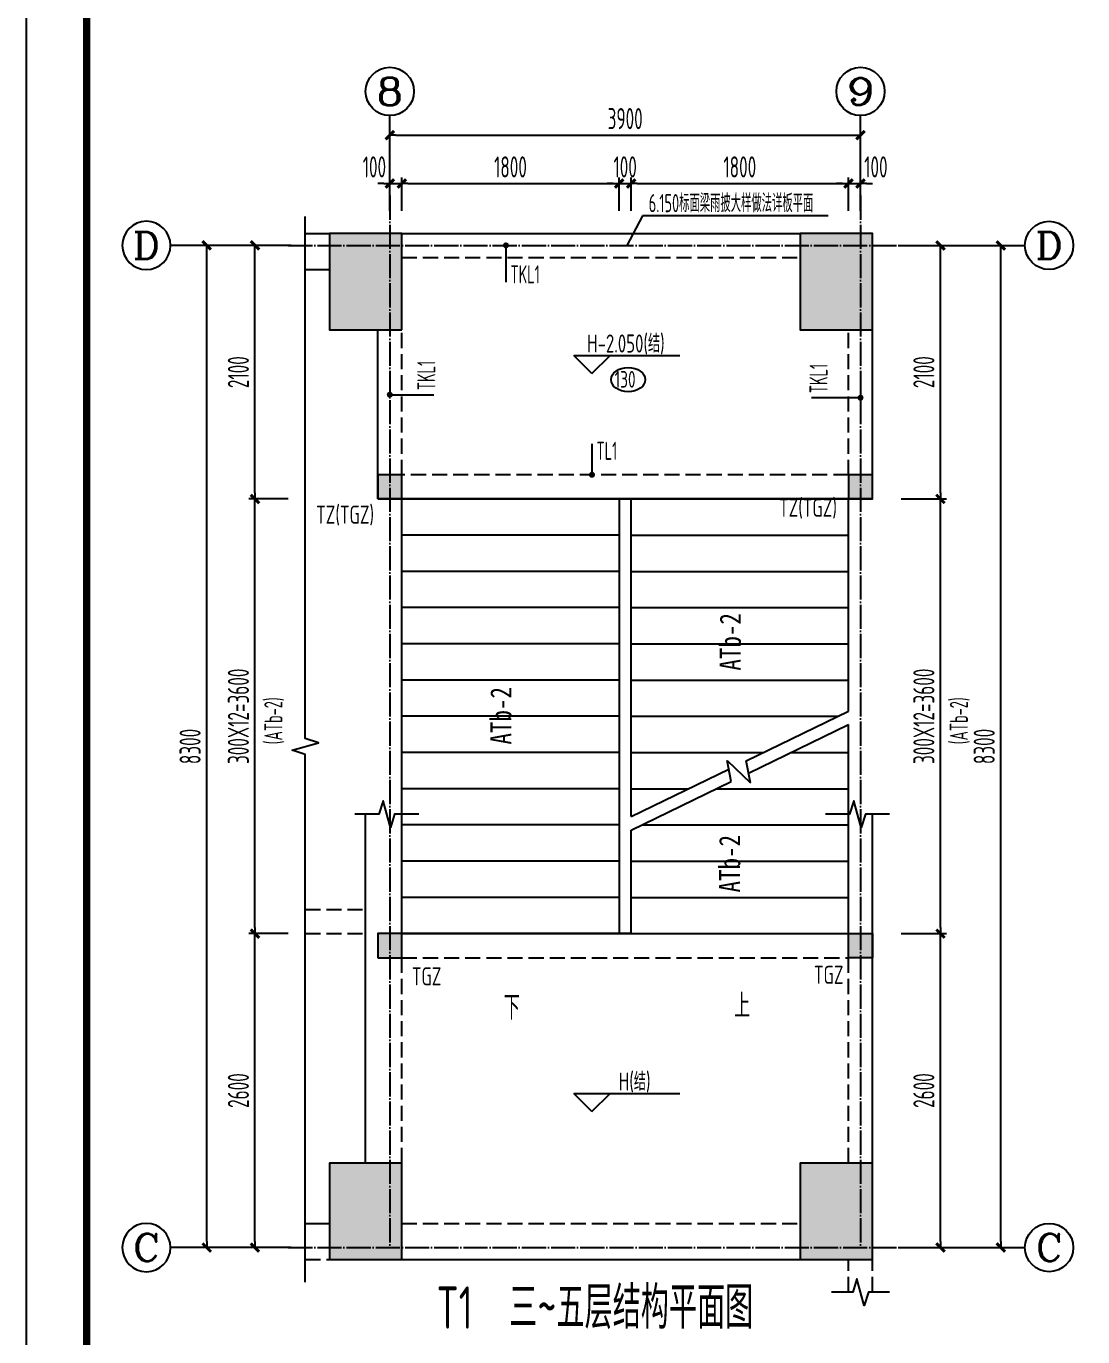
# Model space of a CAD drawing. Extents: x -441005 to 725361, y -182459 to 319313.
# Drawn here: x 437900 to 455408, y -97178 to -75469 of the extents above; entities that cross this region are included whole.
import ezdxf
from ezdxf.enums import TextEntityAlignment as Align

# ---------------------------------------------------------------- set-up
doc = ezdxf.new("R2010")
doc.units = 0
doc.header["$LTSCALE"] = 100
for name, pattern in [('CONTINOUS', [0]), ('DASHED', [0.75, 0.5, -0.25]), ('DOTE', [2.42, 2, -0.2, 0.02, -0.2]), ('HIDDEN', [7, 5, -2])]:
    doc.linetypes.add(name, pattern=pattern)
doc.layers.get('0').update_dxf_attribs({"linetype": 'CONTINUOUS'})
doc.layers.get('Defpoints').update_dxf_attribs({"linetype": 'CONTINUOUS'})
for name, color, linetype in [('AXIS', 3, 'CONTINUOUS'), ('AXIS_TEXT', 7, 'CONTINUOUS'), ('BEAM', 4, 'DASHED'), ('BEAM_CON', 4, 'CONTINUOUS'), ('B板筋标注', 7, 'CONTINUOUS'), ('COLU', 7, 'CONTINUOUS'), ('DIM', 3, 'CONTINUOUS'), ('DIM_SYMB', 3, 'CONTINUOUS'), ('DOTE', 8, 'DOTE'), ('D大样&索引', 7, 'CONTINUOUS'), ('GZ', 2, 'CONTINUOUS'), ('L梁图-主梁标注', 140, 'CONTINUOUS'), ('L梁图-次梁标注', 9, 'CONTINUOUS'), ('STAIR', 2, 'CONTINUOUS'), ('S说明&图名', 4, 'CONTINUOUS'), ('TEXT', 7, 'CONTINUOUS'), ('THIN', 7, 'CONTINUOUS'), ('图框', 7, 'CONTINUOUS')]:
    doc.layers.add(name, color=color, linetype=linetype)
doc.styles.add('_TCH_AXIS', font='COMPLEX', dxfattribs={"bigfont": 'GBCBIG'})
doc.styles.add('_TCH_DIM', font='tssdeng.shx', dxfattribs={"width": 0.7, "bigfont": '1.shx'})
doc.styles.add('COMPLEX', font='COMPLEX')
doc.styles.add('TSSD_Dimension', font='tssdeng.shx', dxfattribs={"width": 0.62, "bigfont": '1.shx'})
doc.styles.add('TSSD_Rein', font='Tssdeng.shx', dxfattribs={"width": 0.7, "bigfont": '1.shx'})
doc.styles.add('说明', font='romans.shx', dxfattribs={"width": 0.7, "bigfont": 'dxfs.shx'})
doc.styles.add('黑体', font='simhei_1.ttf', dxfattribs={"width": 0.7})
doc.dimstyles.new('TSSD_50_100', dxfattribs={"dimtxt": 350, "dimasz": 100, "dimexe": 100, "dimexo": 50, "dimgap": 100, "dimtad": 1, "dimdec": 0, "dimlfac": 0.5, "dimzin": 0, "dimdsep": 46, "dimtxsty": 'TSSD_Dimension', "dimblk": '_tsdbk', "dimcen": 0, "dimdle": 100, "dimclrt": 7, "dimadec": 0, "dimazin": 0, "dimtfac": 1, "dimtdec": 0, "dimtix": 1, "dimtmove": 2, "dimatfit": 3, "dimfxl": 0, "dimtolj": 1, "dimtzin": 0, "dimarcsym": 0})

# ---------------------------------------------------------------- blocks, each defined once
blk = doc.blocks.new('_AXISO')
blk.add_circle((0, 0), 0.5)
at = {"layer": 'AXIS_TEXT', "style": 'COMPLEX', "width": 1.041667}
blk.add_attdef('A', text='', height=0.56, dxfattribs=at).set_placement((-0.25, -0.28), (0.25, -0.28), align=Align.FIT)
blk = doc.blocks.new('_tsdbk')
blk.add_line((-1, 0), (0, 0))
at = {"const_width": 0.5}
blk.add_lwpolyline([(-0.7, -0.7), (0.7, 0.7)], dxfattribs=at)
blk = doc.blocks.new('*D1461')
at = {"layer": 'Defpoints', "color": 0}
for p in [(453050, -79100), (454050, -79100), (453050, -95700)]:
    blk.add_point(p, dxfattribs=at)
at = {"layer": 'DIM', "color": 0, "lineweight": -2}
for p, q in [((453100, -79100), (454150, -79100)), ((454050, -95600), (454050, -79200)), ((453100, -95700), (454150, -95700))]:
    blk.add_line(p, q, dxfattribs=at)
at = {"layer": 'DIM', "color": 0, "lineweight": -2, "xscale": 100, "yscale": 100, "zscale": 100}
for p, rotation in [((454050, -79100), 90), ((454050, -95700), 270)]:
    blk.add_blockref('_tsdbk', p, dxfattribs=dict(at, rotation=rotation))
at = {"layer": 'DIM', "color": 7, "insert": (453775, -87400), "char_height": 350, "attachment_point": 5, "rotation": 90, "style": 'TSSD_Dimension'}
blk.add_mtext('\\A1;8300', dxfattribs=at)
blk = doc.blocks.new('*D1462')
at = {"layer": 'Defpoints', "color": 0}
for p in [(452350, -79100), (453050, -79100), (452350, -83300)]:
    blk.add_point(p, dxfattribs=at)
at = {"layer": 'DIM', "color": 0, "lineweight": -2}
for p, q in [((452400, -79100), (453150, -79100)), ((453050, -83200), (453050, -79200)), ((452400, -83300), (453150, -83300))]:
    blk.add_line(p, q, dxfattribs=at)
at = {"layer": 'DIM', "color": 0, "lineweight": -2, "xscale": 100, "yscale": 100, "zscale": 100}
for p, rotation in [((453050, -79100), 90), ((453050, -83300), 270)]:
    blk.add_blockref('_tsdbk', p, dxfattribs=dict(at, rotation=rotation))
at = {"layer": 'DIM', "color": 7, "insert": (452775, -81200), "char_height": 350, "attachment_point": 5, "rotation": 90, "style": 'TSSD_Dimension'}
blk.add_mtext('\\A1;2100', dxfattribs=at)
blk = doc.blocks.new('*D1463')
at = {"layer": 'Defpoints', "color": 0}
for p in [(440891, -79100), (442291, -79100), (442291, -95700)]:
    blk.add_point(p, dxfattribs=at)
at = {"layer": 'DIM', "color": 0, "lineweight": -2}
for p, q in [((442241, -79100), (440791, -79100)), ((440891, -95600), (440891, -79200)), ((442241, -95700), (440791, -95700))]:
    blk.add_line(p, q, dxfattribs=at)
at = {"layer": 'DIM', "color": 0, "lineweight": -2, "xscale": 100, "yscale": 100, "zscale": 100}
for p, rotation in [((440891, -79100), 90), ((440891, -95700), 270)]:
    blk.add_blockref('_tsdbk', p, dxfattribs=dict(at, rotation=rotation))
at = {"layer": 'DIM', "color": 7, "insert": (440616, -87400), "char_height": 350, "attachment_point": 5, "rotation": 90, "style": 'TSSD_Dimension'}
blk.add_mtext('\\A1;8300', dxfattribs=at)
blk = doc.blocks.new('*D1464')
at = {"layer": 'Defpoints', "color": 0}
for p in [(451725, -77275), (443925, -78275), (451725, -78275)]:
    blk.add_point(p, dxfattribs=at)
at = {"layer": 'DIM', "color": 0, "lineweight": -2}
for p, q in [((443925, -78225), (443925, -77175)), ((444025, -77275), (451625, -77275)), ((451725, -78225), (451725, -77175))]:
    blk.add_line(p, q, dxfattribs=at)
at = {"layer": 'DIM', "color": 0, "lineweight": -2, "xscale": 100, "yscale": 100, "zscale": 100, "rotation": 180}
blk.add_blockref('_tsdbk', (443925, -77275), dxfattribs=at)
at = {"layer": 'DIM', "color": 0, "lineweight": -2, "xscale": 100, "yscale": 100, "zscale": 100}
blk.add_blockref('_tsdbk', (451725, -77275), dxfattribs=at)
at = {"layer": 'DIM', "color": 7, "insert": (447825, -77000), "char_height": 350, "attachment_point": 5, "style": 'TSSD_Dimension'}
blk.add_mtext('\\A1;3900', dxfattribs=at)
blk = doc.blocks.new('*D1465')
at = {"layer": 'Defpoints', "color": 0}
for p in [(444125, -78075), (443925, -78575), (444125, -78575)]:
    blk.add_point(p, dxfattribs=at)
at = {"layer": 'DIM', "color": 0, "lineweight": -2}
for p, q in [((443825, -78075), (443725, -78075)), ((443925, -78525), (443925, -77975)), ((443925, -78075), (444125, -78075)), ((444125, -78525), (444125, -77975)), ((444225, -78075), (444325, -78075))]:
    blk.add_line(p, q, dxfattribs=at)
at = {"layer": 'DIM', "color": 0, "lineweight": -2, "xscale": 100, "yscale": 100, "zscale": 100}
blk.add_blockref('_tsdbk', (443925, -78075), dxfattribs=at)
at = {"layer": 'DIM', "color": 0, "lineweight": -2, "xscale": 100, "yscale": 100, "zscale": 100, "rotation": 180}
blk.add_blockref('_tsdbk', (444125, -78075), dxfattribs=at)
at = {"layer": 'DIM', "color": 7, "insert": (443670, -77800), "char_height": 350, "attachment_point": 5, "style": 'TSSD_Dimension'}
blk.add_mtext('\\A1;100', dxfattribs=at)
blk = doc.blocks.new('*D1466')
at = {"layer": 'Defpoints', "color": 0}
for p in [(451725, -78075), (451525, -78575), (451725, -78575)]:
    blk.add_point(p, dxfattribs=at)
at = {"layer": 'DIM', "color": 0, "lineweight": -2}
for p, q in [((451425, -78075), (451325, -78075)), ((451525, -78525), (451525, -77975)), ((451525, -78075), (451725, -78075)), ((451725, -78525), (451725, -77975)), ((451825, -78075), (451925, -78075))]:
    blk.add_line(p, q, dxfattribs=at)
at = {"layer": 'DIM', "color": 0, "lineweight": -2, "xscale": 100, "yscale": 100, "zscale": 100}
blk.add_blockref('_tsdbk', (451525, -78075), dxfattribs=at)
at = {"layer": 'DIM', "color": 0, "lineweight": -2, "xscale": 100, "yscale": 100, "zscale": 100, "rotation": 180}
blk.add_blockref('_tsdbk', (451725, -78075), dxfattribs=at)
at = {"layer": 'DIM', "color": 7, "insert": (451980, -77800), "char_height": 350, "attachment_point": 5, "style": 'TSSD_Dimension'}
blk.add_mtext('\\A1;100', dxfattribs=at)
blk = doc.blocks.new('*D1444')
at = {"layer": 'Defpoints', "color": 0}
for p in [(447925, -78075), (447725, -78575), (447925, -78575)]:
    blk.add_point(p, dxfattribs=at)
at = {"layer": 'DIM', "color": 0, "lineweight": -2}
for p, q in [((447625, -78075), (447525, -78075)), ((447725, -78525), (447725, -77975)), ((447725, -78075), (447925, -78075)), ((447925, -78525), (447925, -77975)), ((448025, -78075), (448125, -78075))]:
    blk.add_line(p, q, dxfattribs=at)
at = {"layer": 'DIM', "color": 0, "lineweight": -2, "xscale": 100, "yscale": 100, "zscale": 100}
blk.add_blockref('_tsdbk', (447725, -78075), dxfattribs=at)
at = {"layer": 'DIM', "color": 0, "lineweight": -2, "xscale": 100, "yscale": 100, "zscale": 100, "rotation": 180}
blk.add_blockref('_tsdbk', (447925, -78075), dxfattribs=at)
at = {"layer": 'DIM', "color": 7, "insert": (447825, -77800), "char_height": 350, "attachment_point": 5, "style": 'TSSD_Dimension'}
blk.add_mtext('\\A1;100', dxfattribs=at)
blk = doc.blocks.new('*D1445')
at = {"layer": 'Defpoints', "color": 0}
for p in [(451525, -78075), (447925, -78575), (451525, -78575)]:
    blk.add_point(p, dxfattribs=at)
at = {"layer": 'DIM', "color": 0, "lineweight": -2}
for p, q in [((447925, -78525), (447925, -77975)), ((448025, -78075), (451425, -78075)), ((451525, -78525), (451525, -77975))]:
    blk.add_line(p, q, dxfattribs=at)
at = {"layer": 'DIM', "color": 0, "lineweight": -2, "xscale": 100, "yscale": 100, "zscale": 100, "rotation": 180}
blk.add_blockref('_tsdbk', (447925, -78075), dxfattribs=at)
at = {"layer": 'DIM', "color": 0, "lineweight": -2, "xscale": 100, "yscale": 100, "zscale": 100}
blk.add_blockref('_tsdbk', (451525, -78075), dxfattribs=at)
at = {"layer": 'DIM', "color": 7, "insert": (449725, -77800), "char_height": 350, "attachment_point": 5, "style": 'TSSD_Dimension'}
blk.add_mtext('\\A1;1800', dxfattribs=at)
blk = doc.blocks.new('*D1446')
at = {"layer": 'Defpoints', "color": 0}
for p in [(447725, -78075), (444125, -78575), (447725, -78575)]:
    blk.add_point(p, dxfattribs=at)
at = {"layer": 'DIM', "color": 0, "lineweight": -2}
for p, q in [((444125, -78525), (444125, -77975)), ((444225, -78075), (447625, -78075)), ((447725, -78525), (447725, -77975))]:
    blk.add_line(p, q, dxfattribs=at)
at = {"layer": 'DIM', "color": 0, "lineweight": -2, "xscale": 100, "yscale": 100, "zscale": 100, "rotation": 180}
blk.add_blockref('_tsdbk', (444125, -78075), dxfattribs=at)
at = {"layer": 'DIM', "color": 0, "lineweight": -2, "xscale": 100, "yscale": 100, "zscale": 100}
blk.add_blockref('_tsdbk', (447725, -78075), dxfattribs=at)
at = {"layer": 'DIM', "color": 7, "insert": (445925, -77800), "char_height": 350, "attachment_point": 5, "style": 'TSSD_Dimension'}
blk.add_mtext('\\A1;1800', dxfattribs=at)
blk = doc.blocks.new('*D1487')
at = {"layer": 'Defpoints', "color": 0}
for p in [(441691, -90500), (442291, -90500), (442291, -95700)]:
    blk.add_point(p, dxfattribs=at)
at = {"layer": 'DIM', "color": 0, "lineweight": -2}
for p, q in [((442241, -90500), (441591, -90500)), ((441691, -95600), (441691, -90600)), ((442241, -95700), (441591, -95700))]:
    blk.add_line(p, q, dxfattribs=at)
at = {"layer": 'DIM', "color": 0, "lineweight": -2, "xscale": 100, "yscale": 100, "zscale": 100}
for p, rotation in [((441691, -90500), 90), ((441691, -95700), 270)]:
    blk.add_blockref('_tsdbk', p, dxfattribs=dict(at, rotation=rotation))
at = {"layer": 'DIM', "color": 7, "insert": (441416, -93100), "char_height": 350, "attachment_point": 5, "rotation": 90, "style": 'TSSD_Dimension'}
blk.add_mtext('\\A1;2600', dxfattribs=at)
blk = doc.blocks.new('*D1488')
at = {"layer": 'Defpoints', "color": 0}
for p in [(441691, -83300), (442291, -83300), (442291, -90500)]:
    blk.add_point(p, dxfattribs=at)
at = {"layer": 'DIM', "color": 0, "lineweight": -2}
for p, q in [((442241, -83300), (441591, -83300)), ((441691, -90400), (441691, -83400)), ((442241, -90500), (441591, -90500))]:
    blk.add_line(p, q, dxfattribs=at)
at = {"layer": 'DIM', "color": 0, "lineweight": -2, "xscale": 100, "yscale": 100, "zscale": 100}
for p, rotation in [((441691, -83300), 90), ((441691, -90500), 270)]:
    blk.add_blockref('_tsdbk', p, dxfattribs=dict(at, rotation=rotation))
at = {"layer": 'DIM', "color": 7, "insert": (441416, -86900), "char_height": 350, "attachment_point": 5, "rotation": 90, "style": 'TSSD_Dimension'}
blk.add_mtext('\\A1;300X12=3600', dxfattribs=at)
blk = doc.blocks.new('*D1489')
at = {"layer": 'Defpoints', "color": 0}
for p in [(441691, -79100), (442291, -79100), (442291, -83300)]:
    blk.add_point(p, dxfattribs=at)
at = {"layer": 'DIM', "color": 0, "lineweight": -2}
for p, q in [((442241, -79100), (441591, -79100)), ((441691, -83200), (441691, -79200)), ((442241, -83300), (441591, -83300))]:
    blk.add_line(p, q, dxfattribs=at)
at = {"layer": 'DIM', "color": 0, "lineweight": -2, "xscale": 100, "yscale": 100, "zscale": 100}
for p, rotation in [((441691, -79100), 90), ((441691, -83300), 270)]:
    blk.add_blockref('_tsdbk', p, dxfattribs=dict(at, rotation=rotation))
at = {"layer": 'DIM', "color": 7, "insert": (441416, -81200), "char_height": 350, "attachment_point": 5, "rotation": 90, "style": 'TSSD_Dimension'}
blk.add_mtext('\\A1;2100', dxfattribs=at)
blk = doc.blocks.new('*D1490')
at = {"layer": 'Defpoints', "color": 0}
for p in [(452350, -83300), (453050, -83300), (452350, -90500)]:
    blk.add_point(p, dxfattribs=at)
at = {"layer": 'DIM', "color": 0, "lineweight": -2}
for p, q in [((452400, -83300), (453150, -83300)), ((453050, -90400), (453050, -83400)), ((452400, -90500), (453150, -90500))]:
    blk.add_line(p, q, dxfattribs=at)
at = {"layer": 'DIM', "color": 0, "lineweight": -2, "xscale": 100, "yscale": 100, "zscale": 100}
for p, rotation in [((453050, -83300), 90), ((453050, -90500), 270)]:
    blk.add_blockref('_tsdbk', p, dxfattribs=dict(at, rotation=rotation))
at = {"layer": 'DIM', "color": 7, "insert": (452775, -86900), "char_height": 350, "attachment_point": 5, "rotation": 90, "style": 'TSSD_Dimension'}
blk.add_mtext('\\A1;300X12=3600', dxfattribs=at)
blk = doc.blocks.new('*D1491')
at = {"layer": 'Defpoints', "color": 0}
for p in [(452350, -90500), (453050, -90500), (452350, -95700)]:
    blk.add_point(p, dxfattribs=at)
at = {"layer": 'DIM', "color": 0, "lineweight": -2}
for p, q in [((452400, -90500), (453150, -90500)), ((453050, -95600), (453050, -90600)), ((452400, -95700), (453150, -95700))]:
    blk.add_line(p, q, dxfattribs=at)
at = {"layer": 'DIM', "color": 0, "lineweight": -2, "xscale": 100, "yscale": 100, "zscale": 100}
for p, rotation in [((453050, -90500), 90), ((453050, -95700), 270)]:
    blk.add_blockref('_tsdbk', p, dxfattribs=dict(at, rotation=rotation))
at = {"layer": 'DIM', "color": 7, "insert": (452775, -93100), "char_height": 350, "attachment_point": 5, "rotation": 90, "style": 'TSSD_Dimension'}
blk.add_mtext('\\A1;2600', dxfattribs=at)
blk = doc.blocks.new('layisuixin-point')
blk.add_lwpolyline([(-0.25, 0, 0.5, 0.5, 1), (0.25, 0, 0.5, 0.5, 1)], format="xyseb", close=True)
blk = doc.blocks.new('A2+1_2')
at = {"layer": '图框'}
blk.add_lwpolyline([(0, 0), (89100, 0), (89100, 42000), (0, 42000)], close=True, dxfattribs=at)
at = {"layer": '图框', "const_width": 120}
blk.add_lwpolyline([(2500, 1000), (88100, 1000), (88100, 41000), (2500, 41000)], close=True, dxfattribs=at)

msp = doc.modelspace()

# ---------------------------------------------------------------- hatches: boundary and pattern name
at = {"layer": 'COLU'}
for points in [[(444125, -80500), (444125, -78900), (442925, -78900), (442925, -80500)], [(451925, -80500), (451925, -78900), (450725, -78900), (450725, -80500)], [(444125, -95900), (444125, -94300), (442925, -94300), (442925, -95900)], [(451925, -95900), (451925, -94300), (450725, -94300), (450725, -95900)]]:
    msp.add_hatch(color=251, dxfattribs=at).paths.add_polyline_path(points)
at = {"layer": 'GZ'}
for points in [[(443725, -83300), (444125, -83300), (444125, -82900), (443725, -82900)], [(451525, -83300), (451925, -83300), (451925, -82900), (451525, -82900)], [(443725, -90900), (444125, -90900), (444125, -90500), (443725, -90500)], [(451925, -90900), (451525, -90900), (451525, -90500), (451925, -90500)]]:
    msp.add_hatch(color=252, dxfattribs=at).paths.add_polyline_path(points)

# ---------------------------------------------------------------- linework, layer by layer
at = {"layer": 'AXIS'}
for p, q in [((443925, -78275), (443925, -76950)), ((451725, -78275), (451725, -76950)), ((442291.5, -79100), (440291.5, -79100)), ((452350, -79100), (454450, -79100)), ((442291.5, -95700), (440291.5, -95700)), ((452350, -95700), (454450, -95700))]:
    msp.add_line(p, q, dxfattribs=at)
at = {"layer": 'BEAM', "linetype": 'HIDDEN', "ltscale": 0.5}
for p, q in [((444125, -79300), (450725, -79300)), ((444125, -82900), (444125, -80500)), ((451525, -82900), (451525, -80500)), ((451525, -82900), (444125, -82900)), ((444125, -90500), (444125, -88520.6)), ((451525, -90500), (451525, -88520.6)), ((442525, -90100), (443525, -90100)), ((442525, -90500), (443525, -90500)), ((444125, -90900), (451525, -90900)), ((444125, -94300), (444125, -90900)), ((451525, -94300), (451525, -90900)), ((444125, -95300), (450725, -95300)), ((442525, -95900), (442925, -95900)), ((451525, -96437.5), (451525, -95900)), ((451925, -96437.5), (451925, -95900))]:
    msp.add_line(p, q, dxfattribs=at)
at = {"layer": 'BEAM_CON'}
for p, q in [((442525, -78900), (442925, -78900)), ((444125, -78900), (450725, -78900)), ((442525, -79500), (442925, -79500)), ((443725, -83300), (443725, -80500)), ((451925, -83300), (451925, -80500)), ((451925, -83300), (443725, -83300)), ((443525, -94300), (443525, -88520.6)), ((451925, -94300), (451925, -88520.6)), ((444125, -90500), (451525, -90500)), ((442525, -95300), (442925, -95300)), ((444125, -95900), (450725, -95900))]:
    msp.add_line(p, q, dxfattribs=at)
at = {"layer": 'B板筋标注', "color": 2, "linetype": 'CONTINOUS', "ltscale": 5}
msp.add_ellipse((447875, -81322.7), major_axis=(-283.5, 0), ratio=0.7083334, dxfattribs=at)
at = {"layer": 'COLU'}
for points in [[(444125, -80500), (444125, -78900), (442925, -78900), (442925, -80500)], [(451925, -80500), (451925, -78900), (450725, -78900), (450725, -80500)], [(444125, -95900), (444125, -94300), (442925, -94300), (442925, -95900)], [(451925, -95900), (451925, -94300), (450725, -94300), (450725, -95900)]]:
    msp.add_lwpolyline(points, close=True, dxfattribs=at)
at = {"layer": 'DIM'}
msp.add_lwpolyline([(449790, -91300, 0, 0, 0), (449790, -88475.6, 80, 0, 0), (449790, -88175.6, 0, 0, 0)], format="xyseb", dxfattribs=at)
at = {"layer": 'DIM_SYMB'}
msp.add_lwpolyline([(446000, -91300, 0, 0, 0), (446000, -81700, 0, 0, 0), (449800, -81700, 0, 0, 0), (449800, -87000, 80, 0, 0), (449800, -87300, 0, 0, 0)], format="xyseb", dxfattribs=at)
at = {"layer": 'DOTE', "ltscale": 2}
for p, q in [((443925, -78275), (443925, -95700)), ((451725, -78275), (451725, -95700)), ((442241.5, -79100), (452350, -79100)), ((442241.5, -95700), (452325, -95700))]:
    msp.add_line(p, q, dxfattribs=at)
at = {"layer": 'D大样&索引'}
for p, q in [((448110.8, -78612.5), (447850, -79100)), ((451187.5, -78612.5), (448110.8, -78612.5))]:
    msp.add_line(p, q, dxfattribs=at)
at = {"layer": 'GZ', "color": 2}
for points in [[(443725, -83300), (444125, -83300), (444125, -82900), (443725, -82900)], [(451525, -83300), (451925, -83300), (451925, -82900), (451525, -82900)], [(443725, -90900), (444125, -90900), (444125, -90500), (443725, -90500)], [(451925, -90900), (451525, -90900), (451525, -90500), (451925, -90500)]]:
    msp.add_lwpolyline(points, close=True, dxfattribs=at)
at = {"layer": 'L梁图-次梁标注'}
for p, q in [((445850, -79100), (445850, -79706.4)), ((443925, -81572.7), (444656.4, -81572.7)), ((451725, -81622.7), (450914.1, -81622.7)), ((447275, -82386.8), (447275, -82900))]:
    msp.add_line(p, q, dxfattribs=at)
at = {"layer": 'STAIR'}
for p, q in [((444125, -83300), (447725, -83300)), ((444125, -90500), (444125, -83300)), ((447625, -83300), (444225, -83300)), ((447725, -83300), (447725, -90500)), ((447925, -83300), (447725, -83300)), ((447725, -83300), (447725, -90500)), ((447725, -83300), (447925, -83300)), ((447925, -88562.1), (447925, -83300)), ((447925, -88562.1), (447925, -83300)), ((447925, -83300), (451525, -83300)), ((448025, -83300), (451425, -83300)), ((451525, -86815.6), (451525, -83300)), ((447725, -83900), (444125, -83900)), ((447925, -83900), (451525, -83900)), ((447725, -84500), (444125, -84500)), ((447925, -84500), (451525, -84500)), ((447725, -85100), (444125, -85100)), ((447925, -85100), (451525, -85100)), ((447725, -85700), (444125, -85700)), ((447925, -85700), (451525, -85700)), ((447725, -86300), (444125, -86300)), ((447925, -86300), (451525, -86300)), ((449831.2, -87637.3), (451525, -86815.6)), ((447725, -86900), (444125, -86900)), ((447925, -86900), (451351.1, -86900)), ((449870.3, -87840.7), (451525, -87037.9)), ((451525, -90500), (451525, -87037.9)), ((447725, -87500), (444125, -87500)), ((447925, -87500), (450114.3, -87500)), ((449582.9, -87980.1), (449515.5, -87629.6)), ((449515.5, -87629.6), (449901.7, -88004.1)), ((449901.7, -88004.1), (449831.2, -87637.3)), ((450572.5, -87500), (451525, -87500)), ((447925, -88562.1), (449543.8, -87776.8)), ((447725, -88100), (444125, -88100)), ((447925, -88784.4), (449582.9, -87980.1)), ((447925, -88100), (448877.5, -88100)), ((449335.7, -88100), (451525, -88100)), ((447725, -88700), (444125, -88700)), ((447925, -90500), (447925, -88784.4)), ((447925, -90500), (447925, -88784.4)), ((448098.9, -88700), (451525, -88700)), ((447725, -89300), (444125, -89300)), ((447925, -89300), (451525, -89300)), ((447725, -89900), (444125, -89900)), ((447925, -89900), (451525, -89900)), ((447725, -90500), (444125, -90500)), ((447725, -90500), (447925, -90500)), ((447925, -90500), (447725, -90500)), ((447925, -90500), (451525, -90500))]:
    msp.add_line(p, q, dxfattribs=at)
at = {"layer": 'TEXT', "color": 3}
for p, q in [((447275, -81222.7), (446975, -80922.7)), ((446975, -80922.7), (448732.8, -80922.7)), ((447275, -81222.7), (447575, -80922.7)), ((447275, -93447.7), (446975, -93147.7)), ((446975, -93147.7), (448732.8, -93147.7)), ((447275, -93447.7), (447575, -93147.7))]:
    msp.add_line(p, q, dxfattribs=at)
at = {"layer": 'THIN'}
for points in [[(442525, -96275), (442525, -87530), (442305, -87460), (442745, -87340), (442525, -87270), (442525, -78620)], [(444405, -88520.6), (444005, -88520.6), (443935, -88740.6), (443815, -88300.6), (443745, -88520.6), (443345, -88520.6)], [(452205, -88520.6), (451805, -88520.6), (451735, -88740.6), (451615, -88300.6), (451545, -88520.6), (451145, -88520.6)], [(452205, -96437.5), (451855, -96437.5), (451785, -96657.5), (451665, -96217.5), (451595, -96437.5), (451245, -96437.5)]]:
    msp.add_lwpolyline(points, dxfattribs=at)

# ---------------------------------------------------------------- block references
at = {"rotation": 270}
msp.add_blockref('A2+1_2', (437900, -44850), dxfattribs=at)
at = {"layer": 'AXIS'}
ref = msp.add_blockref('_AXISO', (443925, -76550), dxfattribs=dict(at, xscale=800, yscale=800, zscale=800))
ref.add_attrib('A', '8', dxfattribs={"layer": 'AXIS_TEXT', "height": 452.5, "style": '_TCH_AXIS', "width": 1.5}).set_placement((443698.7, -76776.3), (444151.3, -76776.3), align=Align.FIT)
ref = msp.add_blockref('_AXISO', (451725, -76550), dxfattribs=dict(at, xscale=800, yscale=800, zscale=800))
ref.add_attrib('A', '9', dxfattribs={"layer": 'AXIS_TEXT', "height": 452.5, "style": '_TCH_AXIS', "width": 1.5}).set_placement((451498.7, -76776.3), (451951.3, -76776.3), align=Align.FIT)
ref = msp.add_blockref('_AXISO', (439891.5, -79100), dxfattribs=dict(at, xscale=-800, yscale=800, zscale=800))
ref.add_attrib('A', 'D', dxfattribs={"layer": 'AXIS_TEXT', "height": 452.5, "style": '_TCH_AXIS', "width": 1.235294}).set_placement((439665.2, -79326.3), (440117.7, -79326.3), align=Align.FIT)
ref = msp.add_blockref('_AXISO', (454850, -79100), dxfattribs=dict(at, xscale=800, yscale=800, zscale=800))
ref.add_attrib('A', 'D', dxfattribs={"layer": 'AXIS_TEXT', "height": 452.5, "style": '_TCH_AXIS', "width": 1.235294}).set_placement((454623.7, -79326.3), (455076.3, -79326.3), align=Align.FIT)
ref = msp.add_blockref('_AXISO', (439891.5, -95700), dxfattribs=dict(at, xscale=-800, yscale=800, zscale=800))
ref.add_attrib('A', 'C', dxfattribs={"layer": 'AXIS_TEXT', "height": 452.5, "style": '_TCH_AXIS', "width": 1.4}).set_placement((439665.2, -95926.3), (440117.7, -95926.3), align=Align.FIT)
ref = msp.add_blockref('_AXISO', (454850, -95700), dxfattribs=dict(at, xscale=800, yscale=800, zscale=800))
ref.add_attrib('A', 'C', dxfattribs={"layer": 'AXIS_TEXT', "height": 452.5, "style": '_TCH_AXIS', "width": 1.4}).set_placement((454623.7, -95926.3), (455076.3, -95926.3), align=Align.FIT)
at = {"layer": 'L梁图-次梁标注', "xscale": 99, "yscale": 99, "zscale": 99, "rotation": 270}
msp.add_blockref('layisuixin-point', (445850, -79100), dxfattribs=at)
at = {"layer": 'L梁图-次梁标注', "xscale": 99, "yscale": 99, "zscale": 99}
for p in [(443925, -81572.7), (451725, -81622.7), (447275, -82900)]:
    msp.add_blockref('layisuixin-point', p, dxfattribs=at)

# ---------------------------------------------------------------- texts
at = {"layer": 'B板筋标注', "color": 2, "linetype": 'CONTINOUS', "ltscale": 5, "style": 'TSSD_Rein', "width": 0.7}
msp.add_text('130', height=275, dxfattribs=at).set_placement((447651, -81455.7))
at = {"layer": 'DIM', "color": 6, "style": 'TSSD_Rein', "width": 0.6}
for p in [(442145.7, -87364.3), (453504.3, -87364.3)]:
    msp.add_text('(ATb-2)', height=300, rotation=90.00039, dxfattribs=at).set_placement(p)
at = {"layer": 'DIM', "style": '说明', "width": 0.7}
for s, p in [('下', (445814, -91924.1)), ('上', (449630.2, -91894.4))]:
    msp.add_text(s, height=400, dxfattribs=at).set_placement(p)
at = {"layer": 'D大样&索引', "style": 'TSSD_Rein', "width": 0.6}
msp.add_text('6.150标面梁雨披大样做法详板平面', height=300, dxfattribs=at).set_placement((448216.2, -78549.7))
at = {"layer": 'GZ', "style": '_TCH_DIM', "width": 0.705882}
msp.add_text('TZ(TGZ)', height=300, dxfattribs=at).set_placement((450854.7, -83685.4), align=Align.BOTTOM_CENTER)
at = {"layer": 'GZ', "color": 2, "style": '_TCH_DIM', "width": 0.705882}
for s, p in [('TZ(TGZ)', (442704.3, -83710.4)), ('TGZ', (444290.4, -91357.1)), ('TGZ', (450953, -91332.1))]:
    msp.add_text(s, height=300, dxfattribs=at).set_placement(p)
at = {"layer": 'L梁图-主梁标注', "color": 140, "style": '黑体', "width": 0.8}
for p in [(449740.6, -86142.8), (445940.6, -87367.8), (449730.6, -89817.8)]:
    msp.add_text('ATb-2', height=350, rotation=90.00039, dxfattribs=at).set_placement(p)
at = {"layer": 'L梁图-次梁标注', "style": 'TSSD_Rein', "width": 0.6}
for s, p in [('TKL1', (445925, -79729.5)), ('TL1', (447350, -82652.2))]:
    msp.add_text(s, height=300, dxfattribs=at).set_placement(p)
for p in [(444679.5, -81497.7), (451179.5, -81547.7)]:
    msp.add_text('TKL1', height=300, rotation=90, dxfattribs=at).set_placement(p)
at = {"layer": 'S说明&图名', "color": 7, "linetype": 'Continuous', "style": 'TSSD_Rein', "width": 0.7}
for s, p in [('T1', (445000, -97043.7)), ('三~五层结构平面图', (447925, -97043.7))]:
    msp.add_text(s, height=700, dxfattribs=at).set_placement(p, align=Align.CENTER)
at = {"layer": 'TEXT', "style": '_TCH_DIM', "width": 0.705882}
for s, p in [('H-2.050(结)', (447193.9, -80874.8)), ('H(结)', (447718.9, -93099.8))]:
    msp.add_text(s, height=300, dxfattribs=at).set_placement(p)

# ---------------------------------------------------------------- dimensions: what is measured, and where the dimension line sits
at = {"layer": 'DIM'}
for p1, p2, distance, picture, middle in [((443925, -78275), (451725, -78275), 1000, '*D1464', (447825, -77000)), ((444125, -78575), (447725, -78575), 500, '*D1446', (445925, -77800)), ((447725, -78575), (447925, -78575), 500, '*D1444', (447825, -77800)), ((447925, -78575), (451525, -78575), 500, '*D1445', (449725, -77800)), ((442291.5, -95700), (442291.5, -79100), 1400, '*D1463', (440616.5, -87400)), ((442291.5, -83300), (442291.5, -79100), 600, '*D1489', (441416.5, -81200)), ((452350, -83300), (452350, -79100), -700, '*D1462', (452775, -81200)), ((453050, -95700), (453050, -79100), -1000, '*D1461', (453775, -87400)), ((442291.5, -95700), (442291.5, -90500), 600, '*D1487', (441416.5, -93100)), ((452350, -95700), (452350, -90500), -700, '*D1491', (452775, -93100))]:
    dim = msp.add_aligned_dim(p1=p1, p2=p2, distance=distance, dimstyle='TSSD_50_100', dxfattribs=at)
    dim.commit()
    dim.dimension.update_dxf_attribs({"geometry": picture, "text_midpoint": middle})
for base, p1, p2, picture, middle in [((444125, -78075), (443925, -78575), (444125, -78575), '*D1465', (443669.7, -77800)), ((451725, -78075), (451525, -78575), (451725, -78575), '*D1466', (451980.3, -77800))]:
    dim = msp.add_linear_dim(base=base, p1=p1, p2=p2, angle=0, dimstyle='TSSD_50_100', dxfattribs=at)
    dim.commit()
    dim.dimension.update_dxf_attribs({"geometry": picture, "text_midpoint": middle, "dimtype": 161})
for p1, p2, distance, picture, middle in [((442291.5, -90500), (442291.5, -83300), 600, '*D1488', (441416.5, -86900)), ((452350, -90500), (452350, -83300), -700, '*D1490', (452775, -86900))]:
    dim = msp.add_aligned_dim(p1=p1, p2=p2, distance=distance, text='300X12=<>', dimstyle='TSSD_50_100', dxfattribs=at)
    dim.commit()
    dim.dimension.update_dxf_attribs({"geometry": picture, "text_midpoint": middle})

doc.saveas('drawing.dxf')
